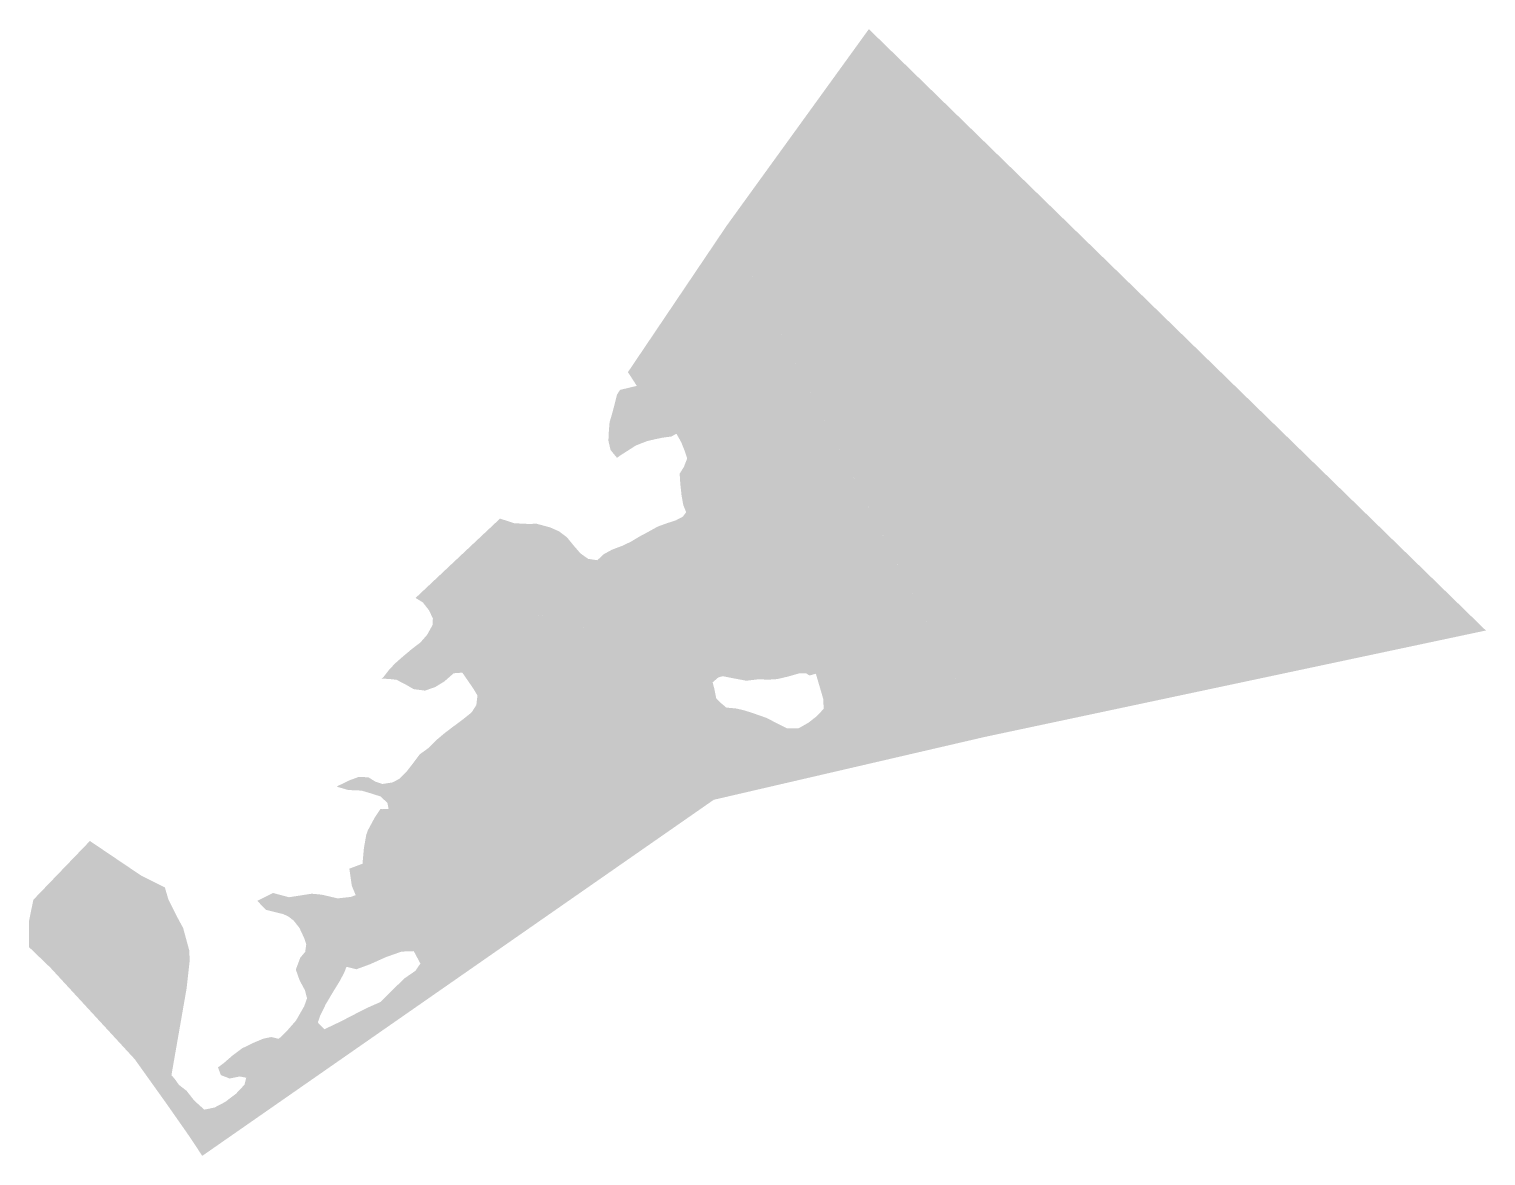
# Model space of a CAD drawing. Header units: inches. Extents: x 1415594 to 1415915, y 4192313 to 4192562.
import ezdxf

# ---------------------------------------------------------------- set-up
doc = ezdxf.new("R2010")
doc.units = ezdxf.units.IN
doc.header["$MEASUREMENT"] = 0

msp = doc.modelspace()

# ---------------------------------------------------------------- hatches: boundary and pattern name
for points in [[(1415804.88, 4192405.73), (1415747.83, 4192518.51), (1415779.27, 4192561.97), (1415915.48, 4192429.22), (1415804.88, 4192405.73)], [(1415728.68, 4192482.36), (1415730.67, 4192480.93), (1415732.33, 4192479.19), (1415733.68, 4192477.35), (1415735.09, 4192475.29), (1415736.5, 4192473.22), (1415736.79, 4192472.65), (1415735.65, 4192472.04), (1415733.75, 4192471.79), (1415731.99, 4192471.42), (1415730.39, 4192471.05), (1415729.34, 4192470.65), (1415727.82, 4192470.05), (1415724.56, 4192467.97), (1415723.66, 4192467.34), (1415722.24, 4192469.07), (1415721.77, 4192471.1), (1415721.86, 4192473.09), (1415722.03, 4192475.2), (1415722.68, 4192477.4), (1415723.16, 4192479.26), (1415723.65, 4192481.25), (1415724.33, 4192482.33), (1415728.04, 4192483.22), (1415728.68, 4192482.36)], [(1415738.94, 4192455.32), (1415742.23, 4192450.94), (1415743.75, 4192449.65), (1415745.55, 4192449.13), (1415747.55, 4192449.59), (1415749.29, 4192449.63), (1415751, 4192448.89), (1415752.21, 4192447.61), (1415751.5, 4192445.86), (1415750.63, 4192444.12), (1415751.4, 4192441.86), (1415753.06, 4192442.01), (1415754.61, 4192443.05), (1415755.4, 4192444.69), (1415756.39, 4192445.75), (1415758.22, 4192445.89), (1415759.63, 4192445.5), (1415760.51, 4192444.01), (1415760.67, 4192442.23), (1415760.83, 4192440.66), (1415762.13, 4192439.6), (1415764.17, 4192439.29), (1415765.48, 4192438.34), (1415766.52, 4192436.96), (1415766.54, 4192435.63), (1415765.4, 4192434.79), (1415763.32, 4192434.21), (1415761.93, 4192433.27), (1415760.65, 4192431.22), (1415760.66, 4192429.55), (1415761.02, 4192427.08), (1415762.4, 4192426.02), (1415764.46, 4192426.15), (1415766.36, 4192426.18), (1415768.29, 4192425.09), (1415768.48, 4192422.3), (1415767.78, 4192421.29), (1415767.57, 4192419.67), (1415766.13, 4192419.29), (1415765.44, 4192419.77), (1415763.78, 4192419.73), (1415761.46, 4192419.06), (1415759.06, 4192418.5), (1415758.4, 4192419.75), (1415756.54, 4192422.28), (1415755.92, 4192424.31), (1415755.94, 4192426.64), (1415755.73, 4192428.99), (1415754.71, 4192430.92), (1415753.62, 4192433.2), (1415752.45, 4192435.25), (1415751.1, 4192436.87), (1415749.94, 4192437.59), (1415749.05, 4192437.07), (1415747.52, 4192436.47), (1415746.16, 4192436.2), (1415744.98, 4192436.36), (1415743.57, 4192436.54), (1415741.82, 4192436.39), (1415741.22, 4192437.08), (1415741.06, 4192438.76), (1415741.22, 4192440.76), (1415739.88, 4192442.48), (1415738.17, 4192443.23), (1415736.69, 4192443.74), (1415735.1, 4192443.59), (1415733.31, 4192444.22), (1415731.64, 4192443.96), (1415730.22, 4192444.03), (1415729.48, 4192443.5), (1415728.64, 4192442.43), (1415727.14, 4192442.38), (1415725.02, 4192442.81), (1415723.37, 4192442.88), (1415721.55, 4192443.08), (1415720.55, 4192443.68), (1415719.33, 4192444.73), (1415720.66, 4192446.01), (1415722.52, 4192447.04), (1415724.86, 4192447.93), (1415726.79, 4192448.85), (1415728.5, 4192449.89), (1415730.61, 4192451.02), (1415732.63, 4192452.15), (1415734.81, 4192452.94), (1415736.65, 4192453.53), (1415738.19, 4192454.35), (1415738.94, 4192455.32)], [(1415632.11, 4192313.25), (1415629.23, 4192317.6), (1415648.21, 4192330.88), (1415663.24, 4192339.37), (1415705.03, 4192369.76), (1415710.1, 4192374.11), (1415708.62, 4192379.89), (1415707.58, 4192381.74), (1415705.45, 4192383.72), (1415702.49, 4192384.35), (1415699.4, 4192383.81), (1415695.81, 4192379.36), (1415683.41, 4192394.8), (1415670.4, 4192362.08), (1415665.11, 4192362.83), (1415679.91, 4192397.3), (1415684.63, 4192402.41), (1415695.58, 4192412.82), (1415690.33, 4192420.94), (1415706.51, 4192432.58), (1415708.51, 4192432.42), (1415711.39, 4192431.51), (1415714.12, 4192430.61), (1415716.24, 4192429.99), (1415733.21, 4192405.49), (1415737.43, 4192400.36), (1415742.02, 4192403.23), (1415744.99, 4192399.11), (1415766.07, 4192404.64), (1415768.41, 4192405.43), (1415770.6, 4192407.11), (1415772.65, 4192410.33), (1415772.78, 4192412.85), (1415772.43, 4192421.94), (1415770.43, 4192434.72), (1415766.8, 4192444.97), (1415762.41, 4192451.94), (1415780.82, 4192453.29), (1415804.88, 4192405.73), (1415745.02, 4192391.85), (1415632.11, 4192313.25)], [(1415623.85, 4192372.51), (1415624.61, 4192369.93), (1415626.36, 4192366.37), (1415627.88, 4192363.56), (1415629.25, 4192358.55), (1415629.33, 4192356.35), (1415628.65, 4192350.21), (1415625.78, 4192333.8), (1415625.3, 4192331.04), (1415624.21, 4192324.78), (1415617.2, 4192334.59), (1415598.59, 4192354.79), (1415593.89, 4192359.31), (1415593.89, 4192365.25), (1415594.82, 4192369.78), (1415607.3, 4192382.76), (1415618.63, 4192375.11), (1415623.85, 4192372.51)]]:
    msp.add_hatch(color=256).paths.add_polyline_path(points, flags=0)
h = msp.add_hatch(color=256)
h.paths.add_polyline_path([(1415640.4, 4192330.78), (1415638.16, 4192330.32), (1415636.22, 4192331.08), (1415635.58, 4192332.78), (1415636.98, 4192333.83), (1415638.79, 4192335.41), (1415640.91, 4192336.99), (1415643.42, 4192338.21), (1415645.59, 4192339.12), (1415647.35, 4192339.48), (1415648.99, 4192339.08), (1415650.56, 4192340.56), (1415652.81, 4192343.13), (1415654.61, 4192346.28), (1415655.24, 4192348.03), (1415654.77, 4192349.83), (1415654.33, 4192350.63), (1415653.6, 4192352), (1415652.76, 4192354.37), (1415653.74, 4192356.99), (1415654.83, 4192358.28), (1415655.06, 4192359.94), (1415654.57, 4192361.41), (1415653.56, 4192363.57), (1415652.29, 4192365.18), (1415651.07, 4192366.12), (1415649.98, 4192366.62), (1415646.15, 4192367.57), (1415644.26, 4192369.54), (1415647.74, 4192371.28), (1415651.25, 4192370.34), (1415656.27, 4192371.12), (1415658.48, 4192370.91), (1415662, 4192370.09), (1415664.86, 4192370.4), (1415665.98, 4192370.8), (1415665.13, 4192372.84), (1415664.58, 4192376.65), (1415667.48, 4192377.74), (1415667.79, 4192381.17), (1415668.32, 4192384.15), (1415668.68, 4192385.14), (1415670.14, 4192387.85), (1415671.42, 4192389.8), (1415671.89, 4192389.78), (1415673.24, 4192389.83), (1415672.98, 4192391.18), (1415671.46, 4192392.58), (1415669.51, 4192393.22), (1415667.25, 4192393.88), (1415664.33, 4192394.01), (1415662.06, 4192394.67), (1415661.81, 4192394.79), (1415664.5, 4192396.11), (1415666.67, 4192396.91), (1415668.8, 4192396.81), (1415670.34, 4192395.85), (1415671.9, 4192395.34), (1415674.13, 4192395.69), (1415675.67, 4192396.51), (1415677.24, 4192398.11), (1415678.5, 4192399.72), (1415680.1, 4192401.87), (1415681.98, 4192403.23), (1415683.8, 4192405.04), (1415685.69, 4192406.63), (1415687.49, 4192407.99), (1415689.62, 4192409.57), (1415691.58, 4192411.15), (1415692.61, 4192412.77), (1415692.86, 4192414.88), (1415691.9, 4192416.47), (1415690.71, 4192418.2), (1415689.52, 4192419.92), (1415687.62, 4192419.78), (1415685.56, 4192417.98), (1415683.53, 4192416.74), (1415681.28, 4192415.95), (1415678.76, 4192416.28), (1415676.91, 4192417.36), (1415674.98, 4192418.34), (1415673.4, 4192418.52), (1415671.69, 4192418.6), (1415672.08, 4192418.91), (1415673.42, 4192420.63), (1415674.75, 4192422.02), (1415676.56, 4192423.61), (1415678.45, 4192425.19), (1415680.25, 4192426.56), (1415681.75, 4192428.27), (1415682.95, 4192430.44), (1415683.02, 4192431.89), (1415682.15, 4192433.7), (1415680.8, 4192435.43), (1415679.19, 4192436.4), (1415697.84, 4192453.92), (1415701.03, 4192452.89), (1415704.03, 4192452.75), (1415705.93, 4192452.78), (1415708.9, 4192451.98), (1415710.84, 4192451.12), (1415712.6, 4192449.81), (1415714.1, 4192447.97), (1415715.61, 4192446.23), (1415717.29, 4192445.04), (1415719.33, 4192444.73), (1415720.55, 4192443.68), (1415721.55, 4192443.08), (1415723.37, 4192442.88), (1415725.02, 4192442.81), (1415727.14, 4192442.38), (1415728.64, 4192442.43), (1415729.48, 4192443.5), (1415730.22, 4192444.03), (1415731.64, 4192443.96), (1415733.31, 4192444.22), (1415735.1, 4192443.59), (1415736.69, 4192443.74), (1415738.17, 4192443.23), (1415739.88, 4192442.48), (1415741.22, 4192440.76), (1415741.06, 4192438.76), (1415741.22, 4192437.08), (1415741.82, 4192436.39), (1415743.57, 4192436.54), (1415744.98, 4192436.36), (1415746.16, 4192436.2), (1415747.52, 4192436.47), (1415749.05, 4192437.07), (1415749.94, 4192437.59), (1415751.1, 4192436.87), (1415752.45, 4192435.25), (1415753.62, 4192433.2), (1415754.71, 4192430.92), (1415755.73, 4192428.99), (1415755.94, 4192426.64), (1415755.92, 4192424.31), (1415756.54, 4192422.28), (1415758.4, 4192419.75), (1415759.06, 4192418.5), (1415757, 4192418.36), (1415754.94, 4192418.46), (1415752.24, 4192418.13), (1415749.1, 4192418.72), (1415746.99, 4192419.14), (1415746.02, 4192418.85), (1415744.79, 4192417.79), (1415745.13, 4192416.44), (1415745.58, 4192414.2), (1415746.41, 4192413.38), (1415747.79, 4192412.21), (1415749.99, 4192412), (1415751.79, 4192411.59), (1415754.13, 4192410.82), (1415756.7, 4192409.92), (1415759.25, 4192408.59), (1415761.26, 4192407.61), (1415763.71, 4192407.61), (1415765.91, 4192408.85), (1415767.79, 4192410.32), (1415769.28, 4192411.92), (1415769.22, 4192414.04), (1415767.57, 4192419.67), (1415767.78, 4192421.29), (1415768.48, 4192422.3), (1415768.29, 4192425.09), (1415766.36, 4192426.18), (1415764.46, 4192426.15), (1415762.4, 4192426.02), (1415761.02, 4192427.08), (1415760.66, 4192429.55), (1415760.65, 4192431.22), (1415761.93, 4192433.27), (1415763.32, 4192434.21), (1415765.4, 4192434.79), (1415766.54, 4192435.63), (1415766.52, 4192436.96), (1415765.48, 4192438.34), (1415764.17, 4192439.29), (1415762.13, 4192439.6), (1415760.83, 4192440.66), (1415760.67, 4192442.23), (1415760.51, 4192444.01), (1415759.63, 4192445.5), (1415758.22, 4192445.89), (1415756.39, 4192445.75), (1415755.4, 4192444.69), (1415754.61, 4192443.05), (1415753.06, 4192442.01), (1415751.4, 4192441.86), (1415750.63, 4192444.12), (1415751.5, 4192445.86), (1415752.21, 4192447.61), (1415751, 4192448.89), (1415749.29, 4192449.63), (1415747.55, 4192449.59), (1415745.55, 4192449.13), (1415743.75, 4192449.65), (1415742.23, 4192450.94), (1415738.94, 4192455.32), (1415738.3, 4192456.9), (1415737.92, 4192459.03), (1415737.64, 4192461.6), (1415737.5, 4192463.83), (1415738.44, 4192465.35), (1415739.16, 4192467.21), (1415738.6, 4192468.9), (1415737.82, 4192470.83), (1415736.79, 4192472.65), (1415736.5, 4192473.22), (1415735.09, 4192475.29), (1415733.68, 4192477.35), (1415732.33, 4192479.19), (1415730.67, 4192480.93), (1415728.68, 4192482.36), (1415728.04, 4192483.22), (1415727.01, 4192484.81), (1415726.08, 4192486.25), (1415747.83, 4192518.51), (1415780.82, 4192453.29), (1415762.41, 4192451.94), (1415766.8, 4192444.97), (1415770.43, 4192434.72), (1415772.43, 4192421.94), (1415772.78, 4192412.85), (1415772.65, 4192410.33), (1415770.6, 4192407.11), (1415768.41, 4192405.43), (1415766.07, 4192404.64), (1415744.99, 4192399.11), (1415742.02, 4192403.23), (1415737.43, 4192400.36), (1415733.21, 4192405.49), (1415716.24, 4192429.99), (1415716.77, 4192429.83), (1415717.73, 4192429.9), (1415717.9, 4192432), (1415716.95, 4192433.71), (1415715.57, 4192436.45), (1415714.5, 4192439.27), (1415713.47, 4192440.88), (1415711.96, 4192442.61), (1415710.19, 4192443.58), (1415707.52, 4192444.03), (1415704.78, 4192444.6), (1415702.57, 4192444.7), (1415700.51, 4192444.79), (1415697.9, 4192444.68), (1415696.12, 4192443.76), (1415696.02, 4192441.65), (1415696.38, 4192440.34), (1415696.71, 4192439.17), (1415696.99, 4192438.49), (1415697.45, 4192438.03), (1415698.64, 4192436.42), (1415700.44, 4192434.34), (1415702.83, 4192432.9), (1415705.51, 4192432.67), (1415706.51, 4192432.58), (1415690.33, 4192420.94), (1415695.58, 4192412.82), (1415684.63, 4192402.41), (1415679.91, 4192397.3), (1415665.11, 4192362.83), (1415670.4, 4192362.08), (1415683.41, 4192394.8), (1415695.81, 4192379.36), (1415699.4, 4192383.81), (1415702.49, 4192384.35), (1415705.45, 4192383.72), (1415707.58, 4192381.74), (1415708.62, 4192379.89), (1415710.1, 4192374.11), (1415705.03, 4192369.76), (1415663.24, 4192339.37), (1415648.21, 4192330.88), (1415629.23, 4192317.6), (1415624.21, 4192324.78), (1415625.3, 4192331.04), (1415625.98, 4192330.31), (1415626.95, 4192328.93), (1415628.63, 4192327.63), (1415630.35, 4192325.44), (1415632.56, 4192323.46), (1415634.79, 4192323.91), (1415637.14, 4192325.14), (1415639.52, 4192326.93), (1415641.43, 4192328.96), (1415641.81, 4192330.5), (1415640.4, 4192330.78)], flags=0)
h.paths.add_polyline_path([(1415659.38, 4192346.73), (1415658.16, 4192344.23), (1415657.62, 4192342.7), (1415659.05, 4192341.19), (1415662.69, 4192342.92), (1415665.44, 4192344.35), (1415668.44, 4192345.89), (1415671.42, 4192347.2), (1415674.23, 4192349.97), (1415676.71, 4192352.41), (1415679.16, 4192354.09), (1415680.26, 4192355.7), (1415678.8, 4192358.44), (1415676.11, 4192358.34), (1415672.73, 4192357.15), (1415669.1, 4192355.53), (1415666.13, 4192354.44), (1415663.94, 4192354.98), (1415663.49, 4192353.78), (1415662.45, 4192351.82), (1415660.92, 4192349.33), (1415659.38, 4192346.73)], flags=0)
h.paths.add_polyline_path([(1415696.38, 4192440.34), (1415696.71, 4192439.17), (1415696.99, 4192438.49), (1415697.45, 4192438.03), (1415698.64, 4192436.42), (1415700.44, 4192434.34), (1415702.83, 4192432.9), (1415705.51, 4192432.67), (1415708.51, 4192432.42), (1415711.39, 4192431.51), (1415714.12, 4192430.61), (1415716.77, 4192429.83), (1415717.73, 4192429.9), (1415717.9, 4192432), (1415716.95, 4192433.71), (1415715.57, 4192436.45), (1415714.5, 4192439.27), (1415713.47, 4192440.88), (1415711.96, 4192442.61), (1415710.19, 4192443.58), (1415707.52, 4192444.03), (1415704.78, 4192444.6), (1415702.57, 4192444.7), (1415700.51, 4192444.79), (1415697.9, 4192444.68), (1415696.12, 4192443.76), (1415696.02, 4192441.65), (1415696.38, 4192440.34)], flags=0)

doc.saveas('drawing.dxf')
